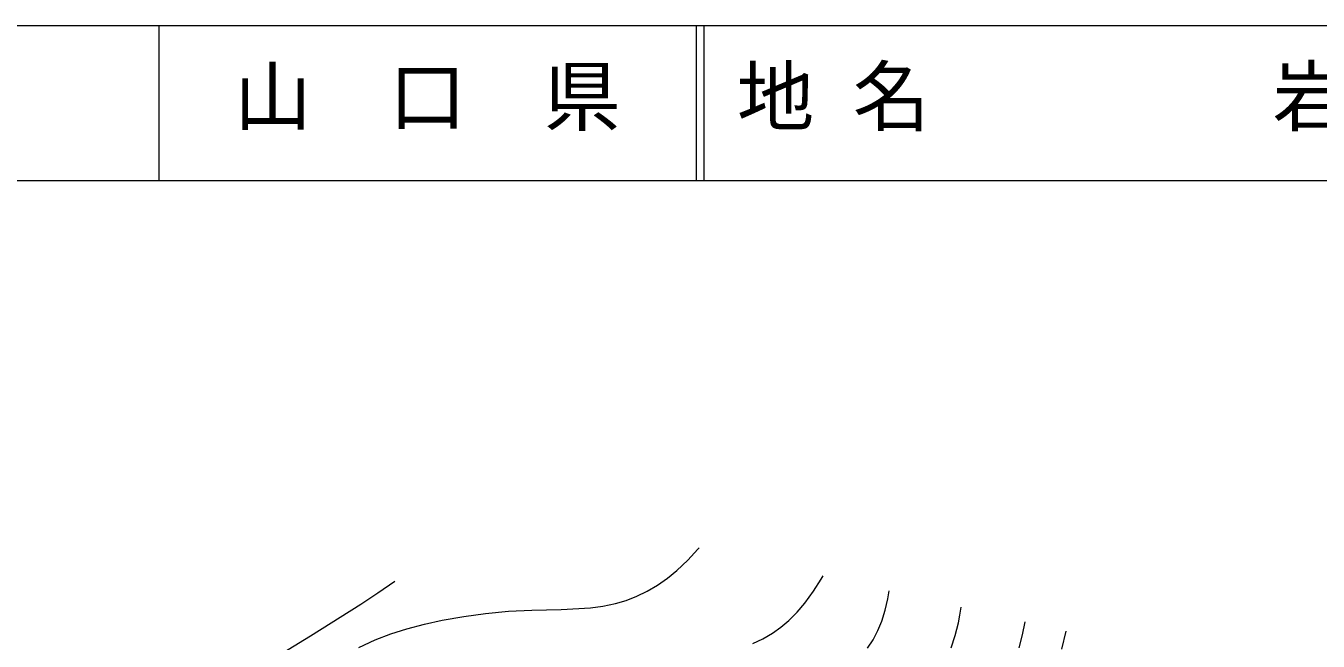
# Model space of a CAD drawing. Units: millimetres, scale not verified. Extents: x 61448 to 701448, y 5061 to 365061.
# Drawn here: x 345858 to 429406, y 325288 to 365061 of the extents above; entities that cross this region are included whole.
import ezdxf
from ezdxf.enums import TextEntityAlignment as Align

# ---------------------------------------------------------------- set-up
doc = ezdxf.new("R2010")
doc.units = ezdxf.units.MM
doc.header["$LTSCALE"] = 1000
doc.layers.add('S-SUV', color=7, linetype='Continuous', lineweight=13)
doc.styles.add('ＭＳ ゴシック', font='')
doc.styles.get('ＭＳ ゴシック').set_extended_font_data('MS Gothic')

msp = doc.modelspace()

# ---------------------------------------------------------------- linework, layer by layer
at = {"layer": 'S-SUV'}
for p, q in [((701448, 365061), (61448, 365061)), ((354448, 365061), (354448, 355061)), ((389198, 365061), (389198, 355061)), ((389698, 365061), (389698, 355061)), ((61448, 355061), (701448, 355061)), ((388649, 330520), (389309, 331229)), ((389309, 331229), (389349, 331274)), ((389349, 331274), (389395, 331327)), ((387955, 329862), (388649, 330520)), ((386696, 328910), (387346, 329363)), ((387346, 329363), (387955, 329862)), ((396776, 328510), (397281, 329300)), ((397281, 329300), (397342, 329403)), ((397342, 329403), (397403, 329507)), ((367508, 327678), (368614, 328413)), ((368614, 328413), (369722, 329163)), ((385349, 328189), (386037, 328523)), ((386037, 328523), (386696, 328910)), ((396220, 327751), (396776, 328510)), ((401633, 328280), (401673, 328536)), ((364266, 325628), (367508, 327678)), ((382353, 327442), (383162, 327548)), ((383162, 327548), (383970, 327715)), ((383970, 327715), (384667, 327923)), ((384667, 327923), (385349, 328189)), ((395720, 327163), (396220, 327751)), ((401424, 327299), (401588, 328025)), ((401588, 328025), (401633, 328280)), ((372780, 326638), (374174, 326889)), ((374174, 326889), (375584, 327082)), ((375584, 327082), (377064, 327221)), ((377064, 327221), (378568, 327301)), ((378568, 327301), (380468, 327341)), ((380468, 327341), (382353, 327442)), ((395184, 326622), (395720, 327163)), ((401202, 326590), (401424, 327299)), ((406150, 326467), (406249, 326965)), ((406249, 326965), (406335, 327477)), ((369450, 325753), (370489, 326090)), ((370489, 326090), (371623, 326392)), ((371623, 326392), (372780, 326638)), ((394124, 325804), (394672, 326189)), ((394672, 326189), (395184, 326622)), ((400633, 325379), (400946, 325974)), ((400946, 325974), (401202, 326590)), ((405948, 325657), (406150, 326467)), ((410288, 325697), (410454, 326540)), ((412826, 324771), (413109, 325937)), ((360978, 323620), (364266, 325628)), ((367381, 324878), (368443, 325364)), ((368443, 325364), (369450, 325753)), ((392852, 325138), (393499, 325443)), ((393499, 325443), (394124, 325804)), ((400278, 324830), (400633, 325379)), ((405688, 324863), (405948, 325657)), ((410082, 324864), (410288, 325697))]:
    msp.add_line(p, q, dxfattribs=at)

# ---------------------------------------------------------------- texts
at = {"layer": 'S-SUV', "style": 'ＭＳ ゴシック'}
for s, p in [('山\u3000口\u3000県', (359323, 357561)), ('地 名', (391827, 357561)), ('岩国市美和町北中山', (426471, 357561))]:
    msp.add_text(s, height=3666, dxfattribs=at).set_placement(p, align=Align.BOTTOM_LEFT)

doc.saveas('drawing.dxf')
